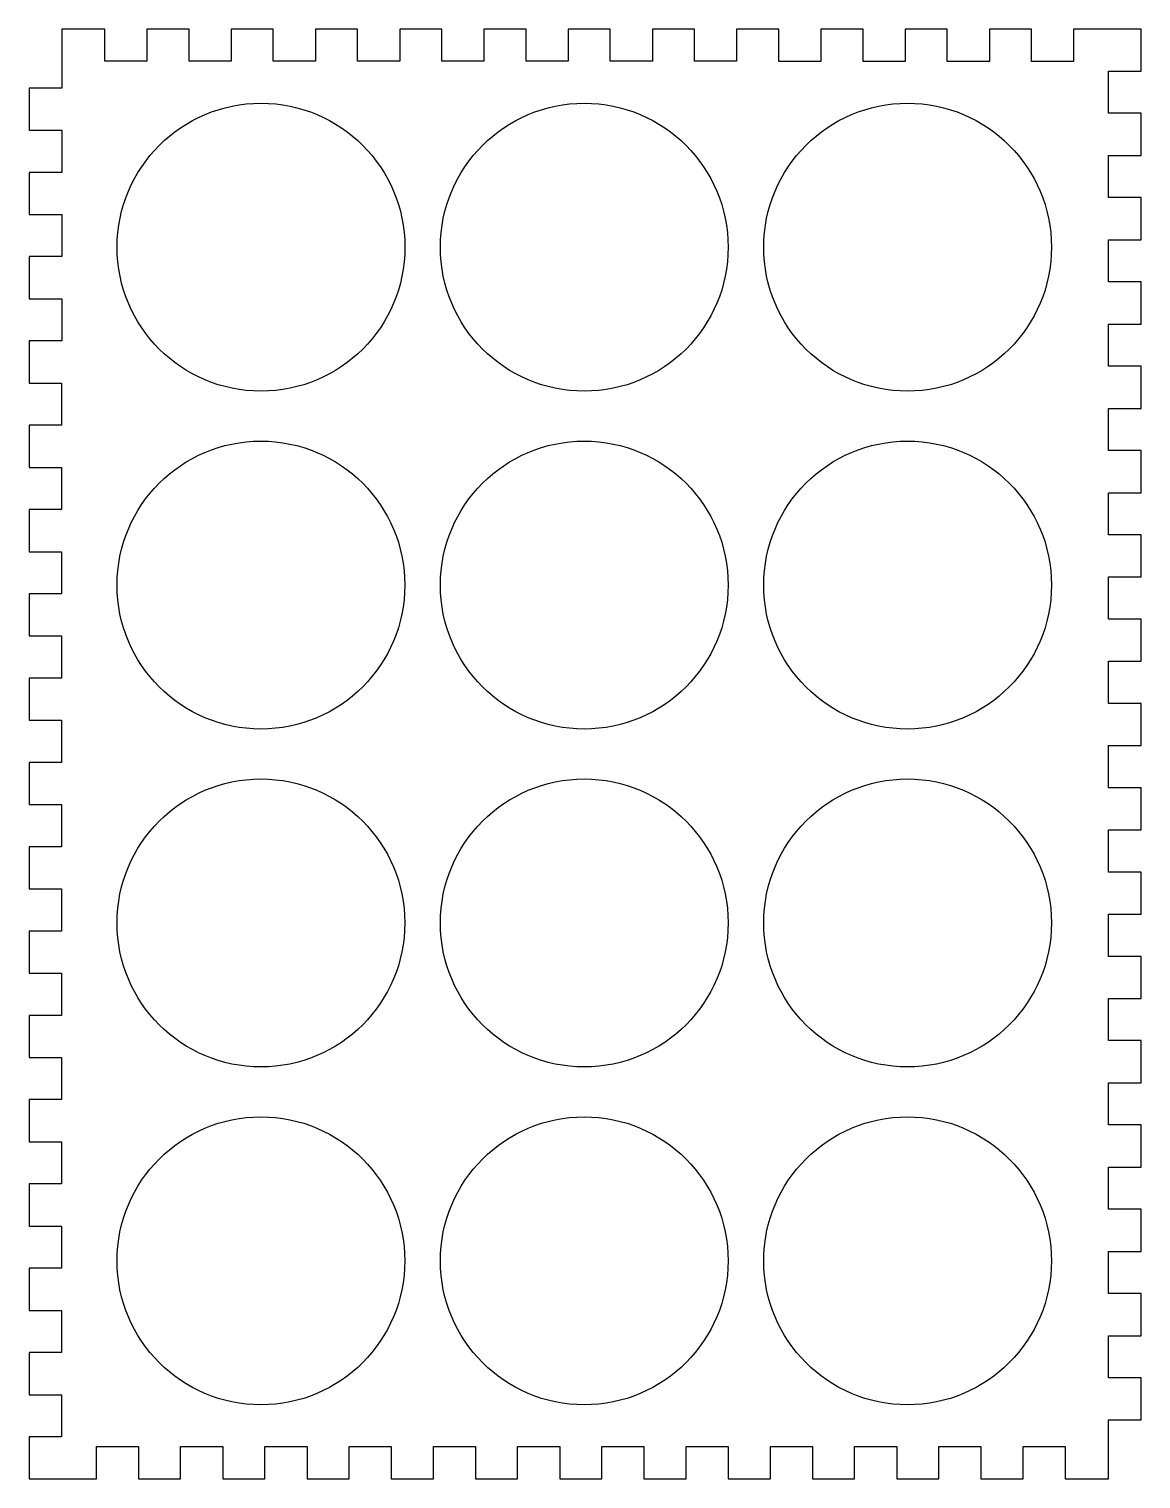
# Model space of a CAD drawing. Header units: millimetres. Extents: x -124 to 8, y -172 to 0.
import ezdxf

# ---------------------------------------------------------------- set-up
doc = ezdxf.new("R2010")
doc.units = ezdxf.units.MM

msp = doc.modelspace()

# ---------------------------------------------------------------- linework, layer by layer
msp.add_lwpolyline([(-115, 0), (-120.12, 0), (-120.12, -7), (-124, -7), (-124, -12), (-120.12, -12), (-120.12, -17), (-124, -17), (-124, -22), (-120.12, -22), (-120.12, -27), (-124, -27), (-124, -32), (-120.12, -32), (-120.12, -37), (-124, -37), (-124, -42), (-120.13, -42), (-120.13, -47), (-124, -47), (-124, -52), (-120.13, -52), (-120.13, -57), (-124, -57), (-124, -62), (-120.13, -62), (-120.13, -67), (-124, -67), (-124, -72), (-120.13, -72), (-120.13, -77), (-124, -77), (-124, -82), (-120.13, -82), (-120.13, -87), (-124, -87), (-124, -92), (-120.13, -92), (-120.13, -97), (-124, -97), (-124, -102), (-120.13, -102), (-120.13, -107), (-124, -107), (-124, -112), (-120.13, -112), (-120.13, -117), (-124, -117), (-124, -122), (-120.13, -122), (-120.13, -127), (-124, -127), (-124, -132), (-120.13, -132), (-120.13, -137), (-124, -137), (-124, -142), (-120.13, -142), (-120.13, -147), (-124, -147), (-124, -152), (-120.13, -152), (-120.13, -157), (-124, -157), (-124, -162), (-120.13, -162), (-120.13, -167), (-124, -167), (-124, -172), (-116, -172), (-116, -168.16), (-111, -168.16), (-111, -172), (-106, -172), (-106, -168.16), (-101, -168.16), (-101, -172), (-96, -172), (-96, -168.16), (-91, -168.16), (-91, -172), (-86, -172), (-86, -168.16), (-81, -168.16), (-81, -172), (-76, -172), (-76, -168.16), (-71, -168.16), (-71, -172), (-66, -172), (-66, -168.16), (-61, -168.16), (-61, -172), (-56, -172), (-56, -168.16), (-51, -168.16), (-51, -172), (-46, -172), (-46, -168.16), (-41, -168.16), (-41, -172), (-36, -172), (-36, -168.16), (-31, -168.16), (-31, -172), (-26, -172), (-26, -168.16), (-21, -168.16), (-21, -172), (-16, -172), (-16, -168.16), (-11, -168.16), (-11, -172), (-6, -172), (-6, -168.16), (-1, -168.16), (-1, -172), (4.12, -172), (4.12, -165), (8, -165), (8, -160), (4.12, -160), (4.12, -155), (8, -155), (8, -150), (4.12, -150), (4.12, -145), (8, -145), (8, -140), (4.12, -140), (4.12, -135), (8, -135), (8, -130), (4.12, -130), (4.12, -125), (8, -125), (8, -120), (4.12, -120), (4.12, -115), (8, -115), (8, -110), (4.12, -110), (4.12, -105), (8, -105), (8, -100), (4.12, -100), (4.12, -95), (8, -95), (8, -90), (4.12, -90), (4.12, -85), (8, -85), (8, -80), (4.12, -80), (4.12, -75), (8, -75), (8, -70), (4.12, -70), (4.12, -65), (8, -65), (8, -60), (4.12, -60), (4.12, -55), (8, -55), (8, -50), (4.12, -50), (4.12, -45), (8, -45), (8, -40), (4.12, -40), (4.12, -35), (8, -35), (8, -30), (4.12, -30), (4.12, -25), (8, -25), (8, -20), (4.12, -20), (4.12, -15), (8, -15), (8, -10), (4.12, -10), (4.12, -5), (8, -5), (8, 0), (0, 0), (0, -3.84), (-5, -3.84), (-5, 0), (-10, 0), (-10, -3.84), (-15, -3.84), (-15, 0), (-20, 0), (-20, -3.84), (-25, -3.84), (-25, 0), (-30, 0), (-30, -3.84), (-35, -3.84), (-35, 0), (-40, 0), (-40, -3.83), (-45, -3.83), (-45, 0), (-50, 0), (-50, -3.83), (-55, -3.83), (-55, 0), (-60, 0), (-60, -3.83), (-65, -3.83), (-65, 0), (-70, 0), (-70, -3.83), (-75, -3.83), (-75, 0), (-80, 0), (-80, -3.83), (-85, -3.83), (-85, 0), (-90, 0), (-90, -3.83), (-95, -3.83), (-95, 0), (-100, 0), (-100, -3.83), (-105, -3.83), (-105, 0), (-110, 0), (-110, -3.83), (-115, -3.83)], close=True)
for centre in [(-96.46, -25.88), (-58.09, -25.88), (-19.71, -25.88), (-96.47, -65.96), (-58.09, -65.96), (-19.71, -65.96), (-96.47, -106.04), (-58.09, -106.04), (-19.71, -106.04), (-96.47, -146.12), (-58.09, -146.12), (-19.71, -146.12)]:
    msp.add_circle(centre, 17.08)

doc.saveas('drawing.dxf')
